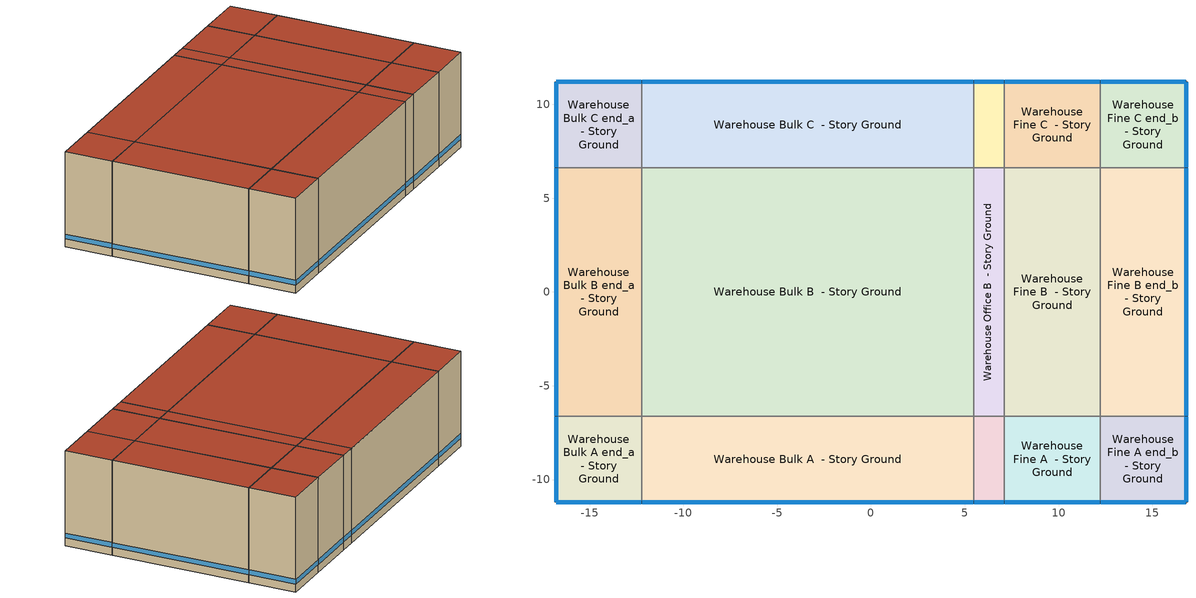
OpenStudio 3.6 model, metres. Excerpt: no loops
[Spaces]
Warehouse Bulk A end_a - Story Ground
 floor ground (Foundation F 126 Perim 914 Area 209): -16.8,-11.2 -16.8,-6.63 -12.23,-6.63 -12.23,-11.2 z0
 wall outside: -16.8,-6.63 -16.8,-11.2 -12.23,-11.2 z0:9.14
 wall to Warehouse Bulk B end_a - Story Ground: -12.23,-6.63 -16.8,-6.63 z0:9.14
 wall to Warehouse Bulk A  - Story Ground: -12.23,-11.2 -12.23,-6.63 z0:9.14
 window: -16.8,-6.65 -16.8,-11.17 / -16.77,-11.2 -12.25,-11.2 z0.76:1.22
 roof outside: -12.23,-11.2 -12.23,-6.63 -16.8,-6.63 -16.8,-11.2 z9.14
Warehouse Bulk B end_a - Story Ground
 floor ground (Foundation F 126 Perim 1325 Area 606): -16.8,-6.63 -16.8,6.63 -12.23,6.63 -12.23,-6.63 z0
 wall outside: -16.8,6.63 -16.8,-6.63 z0:9.14
 wall to Warehouse Bulk C end_a - Story Ground: -12.23,6.63 -16.8,6.63 z0:9.14
 wall to Warehouse Bulk B  - Story Ground: -12.23,-6.63 -12.23,6.63 z0:9.14
 window: -16.8,6.6 -16.8,-6.6 z0.76:1.22
 roof outside: -12.23,-6.63 -12.23,6.63 -16.8,6.63 -16.8,-6.63 z9.14
Warehouse Bulk C end_a - Story Ground
 floor ground (Foundation F 126 Perim 914 Area 209): -16.8,6.63 -16.8,11.2 -12.23,11.2 -12.23,6.63 z0
 wall outside: -12.23,11.2 -16.8,11.2 -16.8,6.63 z0:9.14
 wall to Warehouse Bulk C  - Story Ground: -12.23,6.63 -12.23,11.2 z0:9.14
 window: -16.8,11.17 -16.8,6.65 / -12.25,11.2 -16.77,11.2 z0.76:1.22
 roof outside: -12.23,6.63 -12.23,11.2 -16.8,11.2 -16.8,6.63 z9.14
Warehouse Bulk A  - Story Ground
 floor ground (Foundation F 126 Perim 177 Area 8091): -12.23,-11.2 -12.23,-6.63 5.47,-6.63 5.47,-11.2 z0
 wall outside: -12.23,-11.2 5.47,-11.2 z0:9.14
 wall to Warehouse Bulk B  - Story Ground: 5.47,-6.63 -12.23,-6.63 z0:9.14
 wall to Warehouse Office A  - Story Ground: 5.47,-11.2 5.47,-6.63 z0:9.14
 window: -12.2,-11.2 5.44,-11.2 z0.76:1.22
 roof outside: 5.47,-11.2 5.47,-6.63 -12.23,-6.63 -12.23,-11.2 z9.14
Warehouse Bulk B  - Story Ground
 floor ground (Foundation F 126 Perim 0 Area 23455): -12.23,-6.63 -12.23,6.63 5.47,6.63 5.47,-6.63 z0
 wall to Warehouse Bulk C  - Story Ground: 5.47,6.63 -12.23,6.63 z0:9.14
 wall to Warehouse Office B  - Story Ground: 5.47,-6.63 5.47,6.63 z0:9.14
 roof outside: 5.47,-6.63 5.47,6.63 -12.23,6.63 -12.23,-6.63 z9.14
Warehouse Bulk C  - Story Ground
 floor ground (Foundation F 126 Perim 177 Area 8091): -12.23,6.63 -12.23,11.2 5.47,11.2 5.47,6.63 z0
 wall outside: 5.47,11.2 -12.23,11.2 z0:9.14
 wall to Warehouse Office C  - Story Ground: 5.47,6.63 5.47,11.2 z0:9.14
 window: 5.44,11.2 -12.2,11.2 z0.76:1.22
 roof outside: 5.47,6.63 5.47,11.2 -12.23,11.2 -12.23,6.63 z9.14
Warehouse Office A  - Story Ground
 floor ground (Foundation F 126 Perim 165 Area 753): 5.47,-11.2 5.47,-6.63 7.12,-6.63 7.12,-11.2 z0
 wall outside: 5.47,-11.2 7.12,-11.2 z0:9.14
 wall to Warehouse Office B  - Story Ground: 7.12,-6.63 5.47,-6.63 z0:9.14
 wall to Warehouse Fine A  - Story Ground: 7.12,-11.2 7.12,-6.63 z0:9.14
 window: 5.5,-11.2 7.09,-11.2 z0.76:1.23
 roof outside: 7.12,-11.2 7.12,-6.63 5.47,-6.63 5.47,-11.2 z9.14
Warehouse Office B  - Story Ground
 floor ground (Foundation F 126 Perim 0 Area 2182): 5.47,-6.63 5.47,6.63 7.12,6.63 7.12,-6.63 z0
 wall to Warehouse Office C  - Story Ground: 7.12,6.63 5.47,6.63 z0:9.14
 wall to Warehouse Fine B  - Story Ground: 7.12,-6.63 7.12,6.63 z0:9.14
 roof outside: 7.12,-6.63 7.12,6.63 5.47,6.63 5.47,-6.63 z9.14
Warehouse Office C  - Story Ground
 floor ground (Foundation F 126 Perim 165 Area 753): 5.47,6.63 5.47,11.2 7.12,11.2 7.12,6.63 z0
 wall outside: 7.12,11.2 5.47,11.2 z0:9.14
 wall to Warehouse Fine C  - Story Ground: 7.12,6.63 7.12,11.2 z0:9.14
 window: 7.09,11.2 5.5,11.2 z0.76:1.23
 roof outside: 7.12,6.63 7.12,11.2 5.47,11.2 5.47,6.63 z9.14
Warehouse Fine A  - Story Ground
 floor ground (Foundation F 126 Perim 511 Area 2337): 7.12,-11.2 7.12,-6.63 12.23,-6.63 12.23,-11.2 z0
 wall outside: 7.12,-11.2 12.23,-11.2 z0:9.14
 wall to Warehouse Fine B  - Story Ground: 12.23,-6.63 7.12,-6.63 z0:9.14
 wall to Warehouse Fine A end_b - Story Ground: 12.23,-11.2 12.23,-6.63 z0:9.14
 window: 7.14,-11.2 12.2,-11.2 z0.76:1.22
 roof outside: 12.23,-11.2 12.23,-6.63 7.12,-6.63 7.12,-11.2 z9.14
Warehouse Fine B  - Story Ground
 floor ground (Foundation F 126 Perim 0 Area 6774): 7.12,-6.63 7.12,6.63 12.23,6.63 12.23,-6.63 z0
 wall to Warehouse Fine C  - Story Ground: 12.23,6.63 7.12,6.63 z0:9.14
 wall to Warehouse Fine B end_b - Story Ground: 12.23,-6.63 12.23,6.63 z0:9.14
 roof outside: 12.23,-6.63 12.23,6.63 7.12,6.63 7.12,-6.63 z9.14
Warehouse Fine C  - Story Ground
 floor ground (Foundation F 126 Perim 511 Area 2337): 7.12,6.63 7.12,11.2 12.23,11.2 12.23,6.63 z0
 wall outside: 12.23,11.2 7.12,11.2 z0:9.14
 wall to Warehouse Fine C end_b - Story Ground: 12.23,6.63 12.23,11.2 z0:9.14
 window: 12.2,11.2 7.14,11.2 z0.76:1.22
 roof outside: 12.23,6.63 12.23,11.2 7.12,11.2 7.12,6.63 z9.14
Warehouse Fine A end_b - Story Ground
 floor ground (Foundation F 126 Perim 914 Area 209): 12.23,-11.2 12.23,-6.63 16.8,-6.63 16.8,-11.2 z0
 wall outside: 12.23,-11.2 16.8,-11.2 16.8,-6.63 z0:9.14
 wall to Warehouse Fine B end_b - Story Ground: 16.8,-6.63 12.23,-6.63 z0:9.14
 window: 12.25,-11.2 16.77,-11.2 / 16.8,-11.17 16.8,-6.65 z0.76:1.22
 roof outside: 16.8,-11.2 16.8,-6.63 12.23,-6.63 12.23,-11.2 z9.14
Warehouse Fine B end_b - Story Ground
 floor ground (Foundation F 126 Perim 1325 Area 606): 12.23,-6.63 12.23,6.63 16.8,6.63 16.8,-6.63 z0
 wall outside: 16.8,-6.63 16.8,6.63 z0:9.14
 wall to Warehouse Fine C end_b - Story Ground: 16.8,6.63 12.23,6.63 z0:9.14
 window: 16.8,-6.6 16.8,6.6 z0.76:1.22
 roof outside: 16.8,-6.63 16.8,6.63 12.23,6.63 12.23,-6.63 z9.14
Warehouse Fine C end_b - Story Ground
 floor ground (Foundation F 126 Perim 914 Area 209): 12.23,6.63 12.23,11.2 16.8,11.2 16.8,6.63 z0
 wall outside: 16.8,6.63 16.8,11.2 12.23,11.2 z0:9.14
 window: 16.77,11.2 12.25,11.2 / 16.8,6.65 16.8,11.17 z0.76:1.22
 roof outside: 16.8,6.63 16.8,11.2 12.23,11.2 12.23,6.63 z9.14
[Site]
Kodiak Airport: Latitude {deg}=57.75; Longitude {deg}=-152.5; Time Zone {hr}=-9; Elevation {m}=5; Terrain=City
[ClimateZones]
Climate Zone Institution Name 1=ASHRAE; Climate Zone Document Name 1=ANSI/ASHRAE Standard 169; Climate Zone Document Year 1=2006; Climate Zone Value 1=8A; Climate Zone Institution Name 2=CEC; Climate Zone Document Name 2=California Climate Zone Descriptions; Climate Zone Document Year 2=1995
[Site:WaterMainsTemperature]
Calculation Method=Correlation; Annual Average Outdoor Air Temperature {C}=-1.525; Maximum Difference In Monthly Average Outdoor Air Temperatures {deltaC}=36.2
[Site:GroundTemperature:FCfactorMethod]
January Ground Temperature {C}=-3.1; February Ground Temperature {C}=-17.7; March Ground Temperature {C}=-19.3; April Ground Temperature {C}=-17.6; May Ground Temperature {C}=-15.4; June Ground Temperature {C}=-10.3; July Ground Temperature {C}=0.7; August Ground Temperature {C}=10.6; September Ground Temperature {C}=16; October Ground Temperature {C}=16.9; November Ground Temperature {C}=14.2; December Ground Temperature {C}=6.7
[SizingPeriod:DesignDay] Barometric Pressure {Pa}=100917; Wind Speed {m/s}=5; Wind Direction {deg}=320; Rain Indicator=No; Snow Indicator=No; Day of Month=21; Day Type=SummerDesignDay; Daylight Saving Time Indicator=No; Humidity Condition Type=Wetbulb; Dry-Bulb Temperature Range Modifier Type=DefaultMultipliers; Solar Model Indicator=ASHRAETau
Name | Maximum Dry-Bulb Temperature {C} | Daily Dry-Bulb Temperature Range {deltaC} | Month | Wetbulb or DewPoint at Maximum Dry-Bulb {C} | ASHRAE Clear Sky Optical Depth for Beam Irradiance | ASHRAE Clear Sky Optical Depth for Diffuse Irradiance
Kodiak December .4% Condns WB=>MCDB | 6.5 | 5.1 | 12 | 6.2 | 0.359 | 2.403
Kodiak November .4% Condns WB=>MCDB | 8.7 | 5.3 | 11 | 8.2 | 0.358 | 2.388
Kodiak October .4% Condns WB=>MCDB | 11.3 | 6.2 | 10 | 10.7 | 0.34 | 2.431
Kodiak September .4% Condns WB=>MCDB | 16.2 | 6.4 | 9 | 13.8 | 0.333 | 2.489
Kodiak August .4% Condns WB=>MCDB | 21.4 | 6.3 | 8 | 16.9 | 0.322 | 2.497
Kodiak July .4% Condns WB=>MCDB | 22.8 | 5.5 | 7 | 16.6 | 0.316 | 2.499
Kodiak June .4% Condns WB=>MCDB | 20.3 | 5.4 | 6 | 14.7 | 0.317 | 2.453
Kodiak May .4% Condns WB=>MCDB | 17 | 5.9 | 5 | 11.2 | 0.314 | 2.447
Kodiak April .4% Condns WB=>MCDB | 11.4 | 5.4 | 4 | 8 | 0.323 | 2.439
Kodiak March .4% Condns WB=>MCDB | 6.3 | 5.5 | 3 | 5.2 | 0.337 | 2.384
Kodiak February .4% Condns WB=>MCDB | 6.1 | 4.9 | 2 | 5.5 | 0.336 | 2.429
Kodiak January .4% Condns WB=>MCDB | 5.7 | 4.7 | 1 | 5.5 | 0.326 | 2.48
Kodiak December .4% Condns DB=>MCWB | 6.9 | 5.1 | 12 | 5.6 | 0.359 | 2.403
Kodiak November .4% Condns DB=>MCWB | 9.4 | 5.3 | 11 | 7.3 | 0.358 | 2.388
Kodiak October .4% Condns DB=>MCWB | 12.6 | 6.2 | 10 | 9.4 | 0.34 | 2.431
Kodiak September .4% Condns DB=>MCWB | 18 | 6.4 | 9 | 12.5 | 0.333 | 2.489
Kodiak August .4% Condns DB=>MCWB | 22.6 | 6.3 | 8 | 16 | 0.322 | 2.497
Kodiak July .4% Condns DB=>MCWB | 24.2 | 5.5 | 7 | 16.2 | 0.316 | 2.499
Kodiak June .4% Condns DB=>MCWB | 22.3 | 5.4 | 6 | 13.8 | 0.317 | 2.453
[Building]
DOE Ref 1980-2004|Warehouse: North Axis {deg}=0; Default Construction Set=DOE Ref 1980-2004 - Warehouse - ASHRAE 169-2013-8A; Default Schedule Set=Building Default Schedule Set; Standards Number of Stories=1; Standards Number of Above Ground Stories=1; Standards Building Type=Warehouse
[Material:NoMass] Thermal Absorptance=0.9; Solar Absorptance=0.7
Name | Roughness | Thermal Resistance {m2-K/W} | Visible Absorptance
CP02 CARPET PAD | VeryRough | 0.21648 | 0.8
Typical Carpet Pad | Smooth | 0.21648 | 0.8
Typical Insulation R-20.92 | Smooth | 3.68446 | 0.7
Typical Insulation R-31.48 | Smooth | 5.54359 | 0.7
Typical Insulation R-18.89 | Smooth | 3.32639 | 0.7
[Material]
Name | Roughness | Thickness {m} | Conductivity {W/m-K} | Density {kg/m3} | Specific Heat {J/kg-K} | Thermal Absorptance | Solar Absorptance | Visible Absorptance
100mm Normalweight concrete floor | MediumSmooth | 0.1016 | 2.31 | 2322 | 832
G01 13mm gypsum board | Smooth | 0.0127 | 0.16 | 800 | 1090 | 0.9 | 0.7 | 0.5
4 in. Normalweight Concrete Floor | MediumRough | 0.1016 | 2.31 | 2322 | 832 | 0.9 | 0.7 | 0.7
8 in. Concrete Block Basement Wall | MediumRough | 0.2032 | 1.326 | 1842 | 912 | 0.9 | 0.7 | 0.7
F08 Metal surface; Metal Roof Surface | Smooth | 0.0008 | 45.28 | 7824 | 500 | 0.9 | 0.7 | 0.7
G05 25mm wood | MediumSmooth | 0.0254 | 0.15 | 608 | 1630 | 0.9 | 0.5 | 0.5
1/2IN Gypsum | Smooth | 0.0127 | 0.16 | 784.9 | 830 | 0.9 | 0.4 | 0.4
6 in. Normalweight Concrete Floor | MediumRough | 0.1524 | 2.31 | 2322 | 832 | 0.9 | 0.7 | 0.7
1IN Stucco | Smooth | 0.0253 | 0.6918 | 1858 | 837 | 0.9 | 0.7 | 0.92
8IN CONCRETE HW RefBldg | Rough | 0.2032 | 1.311 | 2240 | 836.8 | 0.9 | 0.7 | 0.7
Std Wood 6inch 2 | MediumSmooth | 0.15 | 0.12 | 540 | 1210 | 0.9 | 0.7 | 0.7
[Construction]
Typical Interior Floor: 100mm Normalweight concrete floor, CP02 CARPET PAD
Typical Interior Wall: G01 13mm gypsum board, G01 13mm gypsum board
Typical Interior Ceiling: CP02 CARPET PAD, 100mm Normalweight concrete floor
Typical Insulated Basement Mass Wall: 8 in. Concrete Block Basement Wall
Typical Interior Window: Clear 3mm
Typical Interior Door; Typical Interior Partition: G05 25mm wood
Typical Insulated Exterior Mass Floor: Typical Insulation R-20.92, 4 in. Normalweight Concrete Floor, Typical Carpet Pad
Typical Insulated Metal Building Roof R-32.26: Metal Roof Surface, Typical Insulation R-31.48
Typical Insulated Carpeted 6in Slab Floor: 6 in. Normalweight Concrete Floor, Typical Carpet Pad
U 0.52 SHGC 0.615 Simple Glazing Window U-0.52 SHGC 0.49: U 0.52 SHGC 0.615 Simple Glazing U-0.52 SHGC 0.49
U 0.52 SHGC 0.615 Simple Glazing Window U-0.52 SHGC 0.49 1: U 0.52 SHGC 0.615 Simple Glazing U-0.52 SHGC 0.49 1
Typical Insulated Metal Door: F08 Metal surface, Typical Insulation R-18.89
Typical Overhead Door: Typical Insulation R-18.89
Typical Insulated Exterior Mass Wall R-21.28: 1IN Stucco, 8IN CONCRETE HW RefBldg, Typical Insulation R-18.89, 1/2IN Gypsum
InteriorFurnishings 2: Std Wood 6inch 2
[WindowMaterial:Glazing]
Clear 3mm: Optical Data Type=SpectralAverage; Thickness {m}=0.003; Solar Transmittance at Normal Incidence=0.837; Front Side Solar Reflectance at Normal Incidence=0.075; Back Side Solar Reflectance at Normal Incidence=0.075; Visible Transmittance at Normal Incidence=0.898; Front Side Visible Reflectance at Normal Incidence=0.081; Back Side Visible Reflectance at Normal Incidence=0.081; Infrared Transmittance at Normal Incidence=0; Front Side Infrared Hemispherical Emissivity=0.84; Back Side Infrared Hemispherical Emissivity=0.84; Conductivity {W/m-K}=0.9; Dirt Correction Factor for Solar and Visible Transmittance=1; Solar Diffusing=No
[Construction:FfactorGroundFloor] F-Factor {W/m-K}=1.26344
Name | Area {m2} | PerimeterExposed {m}
Foundation F 126 Perim 914 Area 209 | 20.9032 | 9.144
Foundation F 126 Perim 511 Area 2337 | 23.3662 | 5.11071
Foundation F 126 Perim 165 Area 753 | 7.52671 | 1.64626
Foundation F 126 Perim 0 Area 2182 | 21.8198 | 0
Foundation F 126 Perim 177 Area 8091 | 80.9071 | 17.6962
Foundation F 126 Perim 1325 Area 606 | 60.5979 | 13.2541
Foundation F 126 Perim 0 Area 23455 | 234.548 | 0
Foundation F 126 Perim 0 Area 6774 | 67.7381 | 0
[DefaultConstructionSet]
DOE Ref 1980-2004 - Warehouse - ASHRAE 169-2013-8A: Default Exterior Surface Constructions=Default Surface Constructions 7; Default Interior Surface Constructions=Default Surface Constructions 8; Default Ground Contact Surface Constructions=Default Surface Constructions 9; Default Exterior SubSurface Constructions=Default Sub Surface Constructions 5; Default Interior SubSurface Constructions=Default Sub Surface Constructions 6; Interior Partition Construction=Typical Interior Partition
[DefaultSurfaceConstructions]
Name | Floor Construction | Wall Construction | Roof Ceiling Construction
Default Surface Constructions 7 | Typical Insulated Exterior Mass Floor | Typical Insulated Exterior Mass Wall R-21.28 | Typical Insulated Metal Building Roof R-32.26
Default Surface Constructions 8 | Typical Interior Floor | Typical Interior Wall | Typical Interior Ceiling
Default Surface Constructions 9 | Typical Insulated Carpeted 6in Slab Floor | Typical Insulated Basement Mass Wall
[DefaultSubSurfaceConstructions]
Name | Fixed Window Construction | Operable Window Construction | Door Construction | Overhead Door Construction | Tubular Daylight Dome Construction | Tubular Daylight Diffuser Construction
Default Sub Surface Constructions 5 | U 0.52 SHGC 0.615 Simple Glazing Window U-0.52 SHGC 0.49 | U 0.52 SHGC 0.615 Simple Glazing Window U-0.52 SHGC 0.49 1 | Typical Insulated Metal Door | Typical Overhead Door | Typical Interior Window | Typical Interior Window
Default Sub Surface Constructions 6 | Typical Interior Window | Typical Interior Window | Typical Interior Door
[WindowMaterial:SimpleGlazingSystem] U-Factor {W/m2-K}=2.9527; Solar Heat Gain Coefficient=0.49; Visible Transmittance=0.41
U 0.52 SHGC 0.615 Simple Glazing U-0.52 SHGC 0.49; U 0.52 SHGC 0.615 Simple Glazing U-0.52 SHGC 0.49 1
[Lights:Definition] Design Level Calculation Method=Watts/Area; Fraction Radiant=0.5; Fraction Visible=0.2; Return Air Fraction=0
Name | Watts per Space Floor Area {W/m2}
Warehouse Bulk Lights Definition | 3.34
Warehouse Fine Lights Definition | 11.64
Warehouse Office Lights Definition | 21.69
[AvailabilityManager:NightCycle] Applicability Schedule=Always On Discrete; Control Type=CycleOnAny; Thermostat Tolerance {deltaC}=1; Cycling Run Time {s}=1800
Availability Manager Night Cycle 1; Availability Manager Night Cycle 2; Availability Manager Night Cycle 3; Availability Manager Night Cycle 4; Availability Manager Night Cycle 5; Availability Manager Night Cycle 6; Availability Manager Night Cycle 7; Availability Manager Night Cycle 8; Availability Manager Night Cycle 9; Availability Manager Night Cycle 10; Availability Manager Night Cycle 11; Availability Manager Night Cycle 12; Availability Manager Night Cycle 13; Availability Manager Night Cycle 14
[Exterior:Lights:Definition]
Name | Design Level {W}
Occ Sensing Exterior Lights Def | 861.3
NonDimming Exterior Lights Def | 50.7
[Exterior:Lights] Control Option=AstronomicalClock
Name | Exterior Lights Definition | Schedule
Occ Sensing Exterior Lights Def | Occ Sensing Exterior Lights Def | OfficeSmall Exterior_lighting_schedule_b
NonDimming Exterior Lights Def | NonDimming Exterior Lights Def | OfficeSmall Exterior_lighting_schedule_a
[SpaceType] Standards Building Type=Warehouse
Name | Default Schedule Set | Design Specification Outdoor Air Object | Standards Space Type
Warehouse Office - DOE Ref 1980-2004 | Warehouse Office Schedule Set | Warehouse Office Ventilation | Office
Warehouse Fine - DOE Ref 1980-2004 | Warehouse Fine Schedule Set | Warehouse Fine Ventilation | Fine
Warehouse Bulk - DOE Ref 1980-2004 | Warehouse Bulk Schedule Set | Warehouse Bulk Ventilation | Bulk
[BuildingStory]
Story Ground: Nominal Z Coordinate {m}=0; Nominal Floor to Floor Height {m}=9.144
[Space] Building Story=Story Ground
Name | Space Type | Thermal Zone
Warehouse Bulk A end_a - Story Ground | Warehouse Bulk - DOE Ref 1980-2004 | Zone Warehouse Bulk A end_a - Story Ground
Warehouse Bulk B end_a - Story Ground | Warehouse Bulk - DOE Ref 1980-2004 | Zone Warehouse Bulk B end_a - Story Ground
Warehouse Bulk C end_a - Story Ground | Warehouse Bulk - DOE Ref 1980-2004 | Zone Warehouse Bulk C end_a - Story Ground
Warehouse Bulk A  - Story Ground | Warehouse Bulk - DOE Ref 1980-2004 | Zone Warehouse Bulk A  - Story Ground
Warehouse Bulk B  - Story Ground | Warehouse Bulk - DOE Ref 1980-2004 | Zone Warehouse Bulk B  - Story Ground
Warehouse Bulk C  - Story Ground | Warehouse Bulk - DOE Ref 1980-2004 | Zone Warehouse Bulk C  - Story Ground
Warehouse Office A  - Story Ground | Warehouse Office - DOE Ref 1980-2004 | Zone Warehouse Office A  - Story Ground
Warehouse Office B  - Story Ground | Warehouse Office - DOE Ref 1980-2004 | Zone Warehouse Office B  - Story Ground
Warehouse Office C  - Story Ground | Warehouse Office - DOE Ref 1980-2004 | Zone Warehouse Office C  - Story Ground
Warehouse Fine A  - Story Ground | Warehouse Fine - DOE Ref 1980-2004 | Zone Warehouse Fine A  - Story Ground
Warehouse Fine B  - Story Ground | Warehouse Fine - DOE Ref 1980-2004 | Zone Warehouse Fine B  - Story Ground
Warehouse Fine C  - Story Ground | Warehouse Fine - DOE Ref 1980-2004 | Zone Warehouse Fine C  - Story Ground
Warehouse Fine A end_b - Story Ground | Warehouse Fine - DOE Ref 1980-2004 | Zone Warehouse Fine A end_b - Story Ground
Warehouse Fine B end_b - Story Ground | Warehouse Fine - DOE Ref 1980-2004 | Zone Warehouse Fine B end_b - Story Ground
Warehouse Fine C end_b - Story Ground | Warehouse Fine - DOE Ref 1980-2004 | Zone Warehouse Fine C end_b - Story Ground
[ThermalZone] Multiplier=1; Use Ideal Air Loads=No
Name | Thermostat
Zone Warehouse Bulk A end_a - Story Ground | Warehouse Bulk - DOE Ref 1980-2004 Thermostat 1
Zone Warehouse Bulk B end_a - Story Ground | Warehouse Bulk - DOE Ref 1980-2004 Thermostat 3
Zone Warehouse Bulk C end_a - Story Ground | Warehouse Bulk - DOE Ref 1980-2004 Thermostat 5
Zone Warehouse Bulk A  - Story Ground | Warehouse Bulk - DOE Ref 1980-2004 Thermostat
Zone Warehouse Bulk B  - Story Ground | Warehouse Bulk - DOE Ref 1980-2004 Thermostat 2
Zone Warehouse Bulk C  - Story Ground | Warehouse Bulk - DOE Ref 1980-2004 Thermostat 4
Zone Warehouse Office A  - Story Ground | Warehouse Office - DOE Ref 1980-2004 Thermostat
Zone Warehouse Office B  - Story Ground | Warehouse Office - DOE Ref 1980-2004 Thermostat 1
Zone Warehouse Office C  - Story Ground | Warehouse Office - DOE Ref 1980-2004 Thermostat 2
Zone Warehouse Fine A  - Story Ground | Warehouse Fine - DOE Ref 1980-2004 Thermostat
Zone Warehouse Fine B  - Story Ground | Warehouse Fine - DOE Ref 1980-2004 Thermostat 2
Zone Warehouse Fine C  - Story Ground | Warehouse Fine - DOE Ref 1980-2004 Thermostat 4
Zone Warehouse Fine A end_b - Story Ground | Warehouse Fine - DOE Ref 1980-2004 Thermostat 1
Zone Warehouse Fine B end_b - Story Ground | Warehouse Fine - DOE Ref 1980-2004 Thermostat 3
Zone Warehouse Fine C end_b - Story Ground | Warehouse Fine - DOE Ref 1980-2004 Thermostat 5
[People:Definition]
Warehouse Office People Definition: Number of People Calculation Method=People/Area; People per Space Floor Area {person/m2}=0.0210973; Fraction Radiant=0.3; Enable ASHRAE 55 Comfort Warnings=Yes; Thermal Comfort Model Type 1=Fanger; Thermal Comfort Model Type 2=AdaptiveASH55
[ElectricEquipment:Definition] Design Level Calculation Method=Watts/Area; Fraction Latent=0; Fraction Radiant=0.5; Fraction Lost=0
Name | Watts per Space Floor Area {W/m2}
Warehouse Bulk Elec Equip Definition | 2.56
Warehouse Office Elec Equip Definition | 8.07
[Lights] Fraction Replaceable=0
Name | Lights Definition | Space or SpaceType
Warehouse Bulk Lights | Warehouse Bulk Lights Definition | Warehouse Bulk - DOE Ref 1980-2004
Warehouse Fine Lights | Warehouse Fine Lights Definition | Warehouse Fine - DOE Ref 1980-2004
Warehouse Office Lights | Warehouse Office Lights Definition | Warehouse Office - DOE Ref 1980-2004
[ElectricEquipment]
Name | Electric Equipment Definition | Space or SpaceType
Warehouse Bulk Elec Equip | Warehouse Bulk Elec Equip Definition | Warehouse Bulk - DOE Ref 1980-2004
Warehouse Office Elec Equip | Warehouse Office Elec Equip Definition | Warehouse Office - DOE Ref 1980-2004
[DesignSpecification:OutdoorAir] Outdoor Air Method=Sum
Name | Outdoor Air Flow per Floor Area {m3/s-m2} | Outdoor Air Flow per Person {m3/s-person}
Warehouse Bulk Ventilation; Warehouse Fine Ventilation | 0.000254
Warehouse Office Ventilation |  | 0.00943895
[DefaultScheduleSet]
Name | Number of People Schedule | People Activity Level Schedule | Lighting Schedule | Electric Equipment Schedule | Infiltration Schedule | Hours of Operation Schedule
Warehouse Bulk Schedule Set; Warehouse Fine Schedule Set; Warehouse Office Schedule Set | Warehouse Bldg Occ | Warehouse Activity | Warehouse Bldg Light | Warehouse Bldg Equip | Always On
Building Default Schedule Set |  |  |  |  |  | Building Hours of Operation NonResidential
[People]
Warehouse Office People: People Definition=Warehouse Office People Definition; Space or SpaceType=Warehouse Office - DOE Ref 1980-2004; Work Efficiency Schedule=Work Efficiency Schedule; Clothing Insulation Schedule=Clothing Schedule; Air Velocity Schedule=Air Velocity Schedule; Multiplier=1
[SpaceInfiltration:DesignFlowRate] Schedule=Always On Discrete; Design Flow Rate Calculation Method=Flow/ExteriorArea; Constant Term Coefficient=1; Temperature Term Coefficient=0; Velocity Term Coefficient=0; Velocity Squared Term Coefficient=0
Name | Space or SpaceType | Flow per Exterior Surface Area {m3/s-m2}
Warehouse Bulk A  - Story Ground Infiltration | Warehouse Bulk A  - Story Ground | 0.000683488
Warehouse Bulk A end_a - Story Ground Infiltration | Warehouse Bulk A end_a - Story Ground | 0.000820186
Warehouse Bulk B end_a - Story Ground Infiltration | Warehouse Bulk B end_a - Story Ground | 0.000683488
Warehouse Bulk C  - Story Ground Infiltration | Warehouse Bulk C  - Story Ground | 0.000683488
Warehouse Bulk C end_a - Story Ground Infiltration | Warehouse Bulk C end_a - Story Ground | 0.000820186
Warehouse Fine A  - Story Ground Infiltration | Warehouse Fine A  - Story Ground | 0.000683488
Warehouse Fine A end_b - Story Ground Infiltration | Warehouse Fine A end_b - Story Ground | 0.000820186
Warehouse Fine B end_b - Story Ground Infiltration | Warehouse Fine B end_b - Story Ground | 0.000683488
Warehouse Fine C  - Story Ground Infiltration | Warehouse Fine C  - Story Ground | 0.000683488
Warehouse Fine C end_b - Story Ground Infiltration | Warehouse Fine C end_b - Story Ground | 0.000820186
Warehouse Office A  - Story Ground Infiltration | Warehouse Office A  - Story Ground | 0.000683488
Warehouse Office C  - Story Ground Infiltration | Warehouse Office C  - Story Ground | 0.000683488
[ThermostatSetpoint:DualSetpoint]
Name | Heating Setpoint Temperature Schedule | Cooling Setpoint Temperature Schedule
Warehouse Bulk - DOE Ref 1980-2004 Thermostat; Warehouse Bulk - DOE Ref 1980-2004 Thermostat 1; Warehouse Bulk - DOE Ref 1980-2004 Thermostat 2; Warehouse Bulk - DOE Ref 1980-2004 Thermostat 3; Warehouse Bulk - DOE Ref 1980-2004 Thermostat 4; Warehouse Bulk - DOE Ref 1980-2004 Thermostat 5 | Warehouse HtgSetp BulkStorage | Warehouse ClgSetp BulkStorage
Warehouse Fine - DOE Ref 1980-2004 Thermostat; Warehouse Fine - DOE Ref 1980-2004 Thermostat 1; Warehouse Fine - DOE Ref 1980-2004 Thermostat 2; Warehouse Fine - DOE Ref 1980-2004 Thermostat 3; Warehouse Fine - DOE Ref 1980-2004 Thermostat 4; Warehouse Fine - DOE Ref 1980-2004 Thermostat 5 | Warehouse HtgSetp FineStorage | Warehouse ClgSetp FineStorage
Warehouse Office - DOE Ref 1980-2004 Thermostat; Warehouse Office - DOE Ref 1980-2004 Thermostat 1; Warehouse Office - DOE Ref 1980-2004 Thermostat 2 | Warehouse HtgSetp | Warehouse Cooling Setpoint
[InternalMass:Definition]
Internal Mass Definition 3: Construction=InteriorFurnishings 2; Design Level Calculation Method=SurfaceArea/Area; Surface Area per Space Floor Area=2
[InternalMass] Internal Mass Definition=Internal Mass Definition 3; Multiplier=1
Name | Space or SpaceType
Warehouse Fine A end_b - Story Ground Mass | Warehouse Fine A end_b - Story Ground
Warehouse Fine C  - Story Ground Mass | Warehouse Fine C  - Story Ground
Warehouse Office C  - Story Ground Mass | Warehouse Office C  - Story Ground
Warehouse Office B  - Story Ground Mass | Warehouse Office B  - Story Ground
Warehouse Office A  - Story Ground Mass | Warehouse Office A  - Story Ground
Warehouse Fine A  - Story Ground Mass | Warehouse Fine A  - Story Ground
Warehouse Fine C end_b - Story Ground Mass | Warehouse Fine C end_b - Story Ground
Warehouse Fine B end_b - Story Ground Mass | Warehouse Fine B end_b - Story Ground
Warehouse Fine B  - Story Ground Mass | Warehouse Fine B  - Story Ground
[Schedule:Constant]
Always On Discrete: Value=1
[Schedule:Ruleset]
Name | Default Day Schedule | Summer Design Day Schedule | Winter Design Day Schedule
Clothing Schedule | Clothing Schedule Default Winter Clothes
Air Velocity Schedule | Air Velocity Schedule Default
Work Efficiency Schedule | Work Efficiency Schedule Default
Always On | Always On Default
OfficeSmall Exterior_lighting_schedule_b | OfficeSmall Exterior_lighting_schedule_b Default | OfficeSmall Exterior_lighting_schedule_b Summer Design Day | OfficeSmall Exterior_lighting_schedule_b Winter Design Day
OfficeSmall Exterior_lighting_schedule_a | OfficeSmall Exterior_lighting_schedule_a Default | OfficeSmall Exterior_lighting_schedule_a Summer Design Day | OfficeSmall Exterior_lighting_schedule_a Winter Design Day
Warehouse Bldg Occ | Warehouse Bldg Occ Default | Warehouse Bldg Occ Summer Design Day | Warehouse Bldg Occ Winter Design Day
Warehouse Activity | Warehouse Activity Default | Warehouse Activity Summer Design Day | Warehouse Activity Winter Design Day
Warehouse Bldg Light | Warehouse Bldg Light Default | Warehouse Bldg Light Summer Design Day | Warehouse Bldg Light Winter Design Day
Warehouse Bldg Equip | Warehouse Bldg Equip Default | Warehouse Bldg Equip Summer Design Day | Warehouse Bldg Equip Winter Design Day
Warehouse HtgSetp BulkStorage | Warehouse HtgSetp BulkStorage Default | Warehouse HtgSetp BulkStorage Summer Design Day | Warehouse HtgSetp BulkStorage Winter Design Day
Warehouse ClgSetp BulkStorage | Warehouse ClgSetp BulkStorage Default | Warehouse ClgSetp BulkStorage Summer Design Day | Warehouse ClgSetp BulkStorage Winter Design Day
Warehouse HtgSetp FineStorage | Warehouse HtgSetp FineStorage Default | Warehouse HtgSetp FineStorage Summer Design Day | Warehouse HtgSetp FineStorage Winter Design Day
Warehouse ClgSetp FineStorage | Warehouse ClgSetp FineStorage Default | Warehouse ClgSetp FineStorage Summer Design Day | Warehouse ClgSetp FineStorage Winter Design Day
Warehouse HtgSetp | Warehouse HtgSetp Default | Warehouse HtgSetp Summer Design Day | Warehouse HtgSetp Winter Design Day
Warehouse Cooling Setpoint | Warehouse Cooling Setpoint Default | Warehouse Cooling Setpoint Summer Design Day
Building Hours of Operation NonResidential | Building Hours of Operation NonResidential Default | Building Hours of Operation NonResidential Summer Design Day | Building Hours of Operation NonResidential Winter Design Day
[Schedule:Day]
Clothing Schedule Default Winter Clothes; Always On Default; Warehouse Bldg Occ Summer Design Day; Warehouse Bldg Light Summer Design Day; Building Hours of Operation NonResidential Default; Building Hours of Operation NonResidential Winter Design Day; Building Hours of Operation NonResidential Summer Design Day; Building Hours of Operation NonResidential Saturday: 24, 0, 1
Clothing Schedule Summer Clothes: 24, 0, 0.5
Air Velocity Schedule Default: 24, 0, 0.2
Work Efficiency Schedule Default; Warehouse Bldg Occ Winter Design Day; Warehouse Bldg Light Winter Design Day; Building Hours of Operation NonResidential Sunday: 24, 0, 0
OfficeSmall Exterior_lighting_schedule_b Default; OfficeSmall Exterior_lighting_schedule_b Winter Design Day; OfficeSmall Exterior_lighting_schedule_b Summer Design Day: 6, 0, 0.7, 24, 0, 1
OfficeSmall Exterior_lighting_schedule_a Default; OfficeSmall Exterior_lighting_schedule_a Winter Design Day; OfficeSmall Exterior_lighting_schedule_a Summer Design Day: 6, 0, 0, 24, 0, 1
Warehouse Bldg Occ Default; autogen Warehouse Bldg Occ 2_day_sch: Yes, 6, 30, 0, 6, 40, 0.025, 6, 50, 0.05, 7, 0, 0.075, 7, 10, 0.1, 7, 20, 0.125, 7, 30, 0.15, 7, 40, 0.241667, 7, 50, 0.333333, 8, 0, 0.425, 8, 9, 0.516667, 8, 19, 0.608333, 8, 29, 0.7, 8, 30, 0.7, 8, 39, 0.733333, 8, 49, 0.766667, 8, 59, 0.8, 9, 9, 0.833333, 9, 19, 0.866667, 9, 29, 0.9, 9, 30, 0.9, 11, 30, 0.9, 11, 39, 0.833333, 11, 49, 0.766667, 11, 59, 0.7, 12, 9, 0.633333, 12, 19, 0.566667, 12, 29, 0.5, 12, 30, 0.5, 12, 39, 0.558333, 12, 49, 0.616667, 12, 59, 0.675, 13, 9, 0.733333, 13, 19, 0.791667, 13, 29, 0.85, 13, 30, 0.85, 15, 30, 0.85, 15, 39, 0.741667, 15, 49, 0.633333, 15, 59, 0.525, 16, 9, 0.416667, 16, 19, 0.308333, 16, 30, 0.2, 16, 40, 0.166667, 16, 50, 0.133333, 17, 0, 0.1, 17, 10, 0.0666667, 17, 20, 0.0333333, 17, 30, 0, 24, 0, 0
Warehouse Bldg Occ Sat Day: Yes, 2, 0, 0, 22, 0, 0, 24, 0, 0
Warehouse Bldg Occ WntrDsn|Sun Day; Warehouse Bldg Equip Sun|Hol Day: Yes, 24, 0, 0
Warehouse Activity Default; autogen Warehouse Activity 0_day_sch; autogen Warehouse Activity 1_day_sch: Yes, 24, 0, 120
Warehouse Activity Winter Design Day; Warehouse Activity Summer Design Day: 24, 0, 120
Warehouse Bldg Light Default; autogen Warehouse Bldg Light 2_day_sch: Yes, 6, 30, 0.1, 6, 40, 0.15, 6, 50, 0.2, 7, 0, 0.25, 7, 10, 0.3, 7, 20, 0.35, 7, 30, 0.4, 7, 40, 0.45, 7, 50, 0.5, 8, 0, 0.55, 8, 9, 0.6, 8, 19, 0.65, 8, 29, 0.7, 8, 30, 0.7, 8, 39, 0.733333, 8, 49, 0.766667, 8, 59, 0.8, 9, 9, 0.833333, 9, 19, 0.866667, 9, 29, 0.9, 9, 30, 0.9, 11, 30, 0.9, 11, 39, 0.883333, 11, 49, 0.866667, 11, 59, 0.85, 12, 9, 0.833333, 12, 19, 0.816667, 12, 29, 0.8, 12, 30, 0.8, 12, 39, 0.816667, 12, 49, 0.833333, 12, 59, 0.85, 13, 9, 0.866667, 13, 19, 0.883333, 13, 29, 0.9, 13, 30, 0.9, 16, 30, 0.9, 16, 40, 0.8, 16, 50, 0.7, 17, 0, 0.6, 17, 10, 0.5, 17, 20, 0.4, 17, 30, 0.3, 17, 40, 0.266667, 17, 50, 0.233333, 18, 0, 0.2, 18, 10, 0.166667, 18, 20, 0.133333, 18, 30, 0.1, 24, 0, 0.1
Warehouse Bldg Light Sat Day: Yes, 1, 0, 0.1, 24, 0, 0.24
Warehouse Bldg Light Sun Day: Yes, 24, 0, 0.1
Warehouse Bldg Equip Default; autogen Warehouse Bldg Equip 1_day_sch: Yes, 8, 0, 0.25, 12, 0, 1, 13, 0, 0.25, 17, 0, 1, 24, 0, 0.25
Warehouse Bldg Equip Summer Design Day; Warehouse Bldg Equip Winter Design Day: 8, 0, 0.25, 12, 0, 1, 13, 0, 0.25, 17, 0, 1, 24, 0, 0.25
Warehouse HtgSetp BulkStorage Default; autogen Warehouse HtgSetp BulkStorage 0_day_sch; autogen Warehouse HtgSetp BulkStorage 1_day_sch: Yes, 24, 0, 7.2
Warehouse HtgSetp BulkStorage Winter Design Day; Warehouse HtgSetp BulkStorage Summer Design Day: 24, 0, 7.2
Warehouse ClgSetp BulkStorage Default; autogen Warehouse ClgSetp BulkStorage 0_day_sch; autogen Warehouse ClgSetp BulkStorage 1_day_sch: Yes, 24, 0, 50
Warehouse ClgSetp BulkStorage Winter Design Day; Warehouse ClgSetp BulkStorage Summer Design Day: 24, 0, 50
Warehouse HtgSetp FineStorage Default; autogen Warehouse HtgSetp FineStorage 0_day_sch; autogen Warehouse HtgSetp FineStorage 1_day_sch: Yes, 24, 0, 15.56
Warehouse HtgSetp FineStorage Winter Design Day; Warehouse HtgSetp FineStorage Summer Design Day: 24, 0, 15.56
Warehouse ClgSetp FineStorage Default; autogen Warehouse ClgSetp FineStorage 0_day_sch; autogen Warehouse ClgSetp FineStorage 1_day_sch: Yes, 24, 0, 26.7
Warehouse ClgSetp FineStorage Winter Design Day; Warehouse ClgSetp FineStorage Summer Design Day: 24, 0, 26.7
Warehouse HtgSetp Default; autogen Warehouse HtgSetp 2_day_sch: Yes, 6, 0, 15.6, 18, 0, 21.1, 24, 0, 15.6
Warehouse HtgSetp Sat Day: Yes, 2, 0, 21.1, 22, 0, 15.6, 24, 0, 21.1
Warehouse HtgSetp Sun Day: Yes, 24, 0, 15.6
Warehouse HtgSetp Winter Design Day; Warehouse HtgSetp Summer Design Day: 6, 0, 15.6, 7, 0, 17.8, 8, 0, 20, 18, 0, 21, 24, 0, 15.6
Warehouse Cooling Setpoint Default: Yes, 24, 0, 30
Warehouse Cooling Setpoint Sat Day: Yes, 0, 10, 29.9583, 0, 20, 29.9167, 0, 30, 29.875, 0, 40, 29.8333, 0, 50, 29.7917, 1, 0, 29.75, 1, 10, 29.7083, 1, 20, 29.6667, 1, 30, 29.625, 1, 40, 29.5833, 1, 50, 29.5417, 2, 0, 29.5, 2, 10, 29.4583, 2, 20, 29.4167, 2, 30, 29.375, 2, 40, 29.3333, 2, 50, 29.2917, 3, 0, 29.25, 3, 10, 29.2083, 3, 20, 29.1667, 3, 30, 29.125, 3, 40, 29.0833, 3, 50, 29.0417, 4, 0, 29, 4, 10, 28.9583, 4, 20, 28.9167, 4, 30, 28.875, 4, 40, 28.8333, 4, 50, 28.7917, 5, 0, 28.75, 5, 10, 28.7083, 5, 20, 28.6667, 5, 30, 28.625, 5, 40, 28.5833, 5, 50, 28.5417, 6, 0, 28.5, 6, 10, 28.4583, 6, 20, 28.4167, 6, 30, 28.375, 6, 40, 28.3333, 6, 50, 28.2917, 7, 0, 28.25, 7, 10, 28.2083, 7, 20, 28.1667, 7, 30, 28.125, 7, 40, 28.0833, 7, 50, 28.0417, 8, 0, 28, 8, 10, 27.9583, 8, 20, 27.9167, 8, 30, 27.875, 8, 40, 27.8333, 8, 50, 27.7917, 9, 0, 27.75, 9, 10, 27.7083, 9, 20, 27.6667, 9, 30, 27.625, 9, 40, 27.5833, 9, 50, 27.5417, 10, 0, 27.5, 10, 10, 27.4583, 10, 20, 27.4167, 10, 30, 27.375, 10, 40, 27.3333, 10, 50, 27.2917, 11, 0, 27.25, 11, 10, 27.2083, 11, 20, 27.1667, 11, 30, 27.125, 11, 40, 27.0833, 11, 50, 27.0417, 12, 0, 27, 12, 9, 26.9583, 12, 19, 26.9167, 12, 29, 26.875, 12, 39, 26.8333, 12, 49, 26.7917, 12, 59, 26.75, 13, 9, 26.7083, 13, 19, 26.6667, 13, 29, 26.625, 13, 39, 26.5833, 13, 49, 26.5417, 13, 59, 26.5, 14, 9, 26.4583, 14, 19, 26.4167, 14, 29, 26.375, 14, 39, 26.3333, 14, 49, 26.2917, 14, 59, 26.25, 15, 9, 26.2083, 15, 19, 26.1667, 15, 29, 26.125, 15, 39, 26.0833, 15, 49, 26.0417, 15, 59, 26, 16, 9, 25.9583, 16, 19, 25.9167, 16, 29, 25.875, 16, 39, 25.8333, 16, 49, 25.7917, 16, 59, 25.75, 17, 9, 25.7083, 17, 19, 25.6667, 17, 29, 25.625, 17, 39, 25.5833, 17, 49, 25.5417, 17, 59, 25.5, 18, 9, 25.4583, 18, 19, 25.4167, 18, 29, 25.375, 18, 39, 25.3333, 18, 49, 25.2917, 18, 59, 25.25, 19, 9, 25.2083, 19, 19, 25.1667, 19, 29, 25.125, 19, 39, 25.0833, 19, 49, 25.0417, 19, 59, 25, 20, 9, 24.9583, 20, 19, 24.9167, 20, 29, 24.875, 20, 39, 24.8333, 20, 49, 24.7917, 20, 59, 24.75, 21, 9, 24.7083, 21, 19, 24.6667, 21, 29, 24.625, 21, 39, 24.5833, 21, 49, 24.5417, 21, 59, 24.5, 22, 9, 24.4583, 22, 19, 24.4167, 22, 29, 24.375, 22, 39, 24.3333, 22, 49, 24.2917, 22, 59, 24.25, 23, 9, 24.2083, 23, 19, 24.1667, 23, 29, 24.125, 23, 39, 24.0833, 23, 49, 24.0417, 23, 59, 24, 24, 0, 24
Warehouse Cooling Setpoint Summer Design Day: 6, 0, 30, 17, 0, 24, 24, 0, 30
Warehouse Cooling Setpoint Wkdy|SmrDsn Day; autogen Schedule Rule 38 2_day_sch: Yes, 6, 0, 30, 17, 0, 24, 24, 0, 30
[Schedule:Rule]
Name | Schedule Ruleset | Rule Order | Day Schedule | Date Specification Type | Start Month | Start Day | End Month | End Day | Apply Saturday | Apply Sunday | Apply Monday | Apply Tuesday | Apply Wednesday | Apply Thursday | Apply Friday | Specific Month 1 | Specific Day 1 | Specific Month 2 | Specific Day 2 | Specific Month 3 | Specific Day 3 | Specific Month 4 | Specific Day 4 | Specific Month 5 | Specific Day 5 | Specific Month 6 | Specific Day 6 | Specific Month 7 | Specific Day 7 | Specific Month 8 | Specific Day 8 | Specific Month 9 | Specific Day 9 | Specific Month 10 | Specific Day 10 | Specific Month 11 | Specific Day 11 | Specific Month 12 | Specific Day 12 | Specific Month 13 | Specific Day 13 | Specific Month 14 | Specific Day 14 | Specific Month 15 | Specific Day 15 | Specific Month 16 | Specific Day 16 | Specific Month 17 | Specific Day 17 | Specific Month 18 | Specific Day 18 | Specific Month 19 | Specific Day 19 | Specific Month 20 | Specific Day 20 | Specific Month 21 | Specific Day 21 | Specific Month 22 | Specific Day 22 | Specific Month 23 | Specific Day 23 | Specific Month 24 | Specific Day 24 | Specific Month 25 | Specific Day 25 | Specific Month 26 | Specific Day 26 | Specific Month 27 | Specific Day 27 | Specific Month 28 | Specific Day 28 | Specific Month 29 | Specific Day 29 | Specific Month 30 | Specific Day 30 | Specific Month 31 | Specific Day 31 | Specific Month 32 | Specific Day 32 | Specific Month 33 | Specific Day 33 | Specific Month 34 | Specific Day 34 | Specific Month 35 | Specific Day 35 | Specific Month 36 | Specific Day 36 | Specific Month 37 | Specific Day 37 | Specific Month 38 | Specific Day 38 | Specific Month 39 | Specific Day 39 | Specific Month 40 | Specific Day 40 | Specific Month 41 | Specific Day 41 | Specific Month 42 | Specific Day 42 | Specific Month 43 | Specific Day 43 | Specific Month 44 | Specific Day 44 | Specific Month 45 | Specific Day 45 | Specific Month 46 | Specific Day 46 | Specific Month 47 | Specific Day 47 | Specific Month 48 | Specific Day 48 | Specific Month 49 | Specific Day 49 | Specific Month 50 | Specific Day 50 | Specific Month 51 | Specific Day 51 | Specific Month 52 | Specific Day 52 | Specific Month 53 | Specific Day 53
Schedule Rule 3 | Clothing Schedule | 0 | Clothing Schedule Summer Clothes | DateRange | 5 | 1 | 9 | 30
Schedule Rule 25 | Warehouse Bldg Occ | 1 | Warehouse Bldg Occ Sat Day | DateRange | 1 | 1 | 12 | 31 | Yes
Schedule Rule 26 | Warehouse Bldg Occ | 0 | Warehouse Bldg Occ WntrDsn|Sun Day | DateRange | 1 | 1 | 12 | 31 |  | Yes
Schedule Rule 27 | Warehouse Bldg Light | 1 | Warehouse Bldg Light Sat Day | DateRange | 1 | 1 | 12 | 31 | Yes
Schedule Rule 28 | Warehouse Bldg Light | 0 | Warehouse Bldg Light Sun Day | DateRange | 1 | 1 | 12 | 31 |  | Yes
Schedule Rule 30 | Warehouse Bldg Equip | 0 | Warehouse Bldg Equip Sun|Hol Day | DateRange | 1 | 1 | 12 | 31 |  | Yes
Schedule Rule 35 | Warehouse HtgSetp | 1 | Warehouse HtgSetp Sat Day | DateRange | 1 | 1 | 12 | 31 | Yes
Schedule Rule 36 | Warehouse HtgSetp | 0 | Warehouse HtgSetp Sun Day | DateRange | 1 | 1 | 12 | 31 |  | Yes
Schedule Rule 37 | Warehouse Cooling Setpoint | 1 | Warehouse Cooling Setpoint Sat Day | DateRange | 1 | 1 | 12 | 31 | Yes
Schedule Rule 38 | Warehouse Cooling Setpoint | 0 | Warehouse Cooling Setpoint Wkdy|SmrDsn Day | DateRange | 1 | 1 | 12 | 31 |  |  | Yes | Yes | Yes | Yes | Yes
Building Hours of Operation NonResidential Saturday Rule | Building Hours of Operation NonResidential | 1 | Building Hours of Operation NonResidential Saturday | DateRange | 1 | 1 | 12 | 31 | Yes |  | Yes | Yes | Yes |  | Yes
Building Hours of Operation NonResidential Sunday Rule | Building Hours of Operation NonResidential | 0 | Building Hours of Operation NonResidential Sunday | DateRange | 1 | 1 | 12 | 31 |  | Yes
autogen Warehouse Activity 0 | Warehouse Activity | 0 | autogen Warehouse Activity 0_day_sch | SpecificDates |  |  |  |  | Yes | Yes | Yes | Yes | Yes | Yes | Yes | 1 | 2 | 1 | 9 | 1 | 16 | 1 | 23 | 1 | 30 | 2 | 6 | 2 | 13 | 2 | 20 | 2 | 27 | 3 | 5 | 3 | 12 | 3 | 19 | 3 | 26 | 4 | 2 | 4 | 9 | 4 | 16 | 4 | 23 | 4 | 30 | 5 | 7 | 5 | 14 | 5 | 21 | 5 | 28 | 6 | 4 | 6 | 11 | 6 | 18 | 6 | 25 | 7 | 2 | 7 | 9 | 7 | 16 | 7 | 23 | 7 | 30 | 8 | 6 | 8 | 13 | 8 | 20 | 8 | 27 | 9 | 3 | 9 | 10 | 9 | 17 | 9 | 24 | 10 | 1 | 10 | 8 | 10 | 15 | 10 | 22 | 10 | 29 | 11 | 5 | 11 | 12 | 11 | 19 | 11 | 26 | 12 | 3 | 12 | 10 | 12 | 17 | 12 | 24 | 12 | 31
autogen Warehouse Activity 1 | Warehouse Activity | 1 | autogen Warehouse Activity 1_day_sch | SpecificDates |  |  |  |  | Yes | Yes | Yes | Yes | Yes | Yes | Yes | 1 | 5 | 1 | 12 | 1 | 19 | 1 | 26 | 2 | 2 | 2 | 9 | 2 | 16 | 2 | 23 | 3 | 1 | 3 | 8 | 3 | 15 | 3 | 22 | 3 | 29 | 4 | 5 | 4 | 12 | 4 | 19 | 4 | 26 | 5 | 3 | 5 | 10 | 5 | 17 | 5 | 24 | 5 | 31 | 6 | 7 | 6 | 14 | 6 | 21 | 6 | 28 | 7 | 5 | 7 | 12 | 7 | 19 | 7 | 26 | 8 | 2 | 8 | 9 | 8 | 16 | 8 | 23 | 8 | 30 | 9 | 6 | 9 | 13 | 9 | 20 | 9 | 27 | 10 | 4 | 10 | 11 | 10 | 18 | 10 | 25 | 11 | 1 | 11 | 8 | 11 | 15 | 11 | 22 | 11 | 29 | 12 | 6 | 12 | 13 | 12 | 20 | 12 | 27
autogen Warehouse Bldg Equip 1 | Warehouse Bldg Equip | 1 | autogen Warehouse Bldg Equip 1_day_sch | SpecificDates |  |  |  |  | Yes | Yes | Yes | Yes | Yes | Yes | Yes | 1 | 2 | 1 | 9 | 1 | 16 | 1 | 23 | 1 | 30 | 2 | 6 | 2 | 13 | 2 | 20 | 2 | 27 | 3 | 5 | 3 | 12 | 3 | 19 | 3 | 26 | 4 | 2 | 4 | 9 | 4 | 16 | 4 | 23 | 4 | 30 | 5 | 7 | 5 | 14 | 5 | 21 | 5 | 28 | 6 | 4 | 6 | 11 | 6 | 18 | 6 | 25 | 7 | 2 | 7 | 9 | 7 | 16 | 7 | 23 | 7 | 30 | 8 | 6 | 8 | 13 | 8 | 20 | 8 | 27 | 9 | 3 | 9 | 10 | 9 | 17 | 9 | 24 | 10 | 1 | 10 | 8 | 10 | 15 | 10 | 22 | 10 | 29 | 11 | 5 | 11 | 12 | 11 | 19 | 11 | 26 | 12 | 3 | 12 | 10 | 12 | 17 | 12 | 24 | 12 | 31
autogen Warehouse Bldg Light 2 | Warehouse Bldg Light | 2 | autogen Warehouse Bldg Light 2_day_sch | SpecificDates |  |  |  |  | Yes | Yes | Yes | Yes | Yes | Yes | Yes | 1 | 2 | 1 | 9 | 1 | 16 | 1 | 23 | 1 | 30 | 2 | 6 | 2 | 13 | 2 | 20 | 2 | 27 | 3 | 5 | 3 | 12 | 3 | 19 | 3 | 26 | 4 | 2 | 4 | 9 | 4 | 16 | 4 | 23 | 4 | 30 | 5 | 7 | 5 | 14 | 5 | 21 | 5 | 28 | 6 | 4 | 6 | 11 | 6 | 18 | 6 | 25 | 7 | 2 | 7 | 9 | 7 | 16 | 7 | 23 | 7 | 30 | 8 | 6 | 8 | 13 | 8 | 20 | 8 | 27 | 9 | 3 | 9 | 10 | 9 | 17 | 9 | 24 | 10 | 1 | 10 | 8 | 10 | 15 | 10 | 22 | 10 | 29 | 11 | 5 | 11 | 12 | 11 | 19 | 11 | 26 | 12 | 3 | 12 | 10 | 12 | 17 | 12 | 24 | 12 | 31
autogen Warehouse Bldg Occ 2 | Warehouse Bldg Occ | 2 | autogen Warehouse Bldg Occ 2_day_sch | SpecificDates |  |  |  |  | Yes | Yes | Yes | Yes | Yes | Yes | Yes | 1 | 2 | 1 | 9 | 1 | 16 | 1 | 23 | 1 | 30 | 2 | 6 | 2 | 13 | 2 | 20 | 2 | 27 | 3 | 5 | 3 | 12 | 3 | 19 | 3 | 26 | 4 | 2 | 4 | 9 | 4 | 16 | 4 | 23 | 4 | 30 | 5 | 7 | 5 | 14 | 5 | 21 | 5 | 28 | 6 | 4 | 6 | 11 | 6 | 18 | 6 | 25 | 7 | 2 | 7 | 9 | 7 | 16 | 7 | 23 | 7 | 30 | 8 | 6 | 8 | 13 | 8 | 20 | 8 | 27 | 9 | 3 | 9 | 10 | 9 | 17 | 9 | 24 | 10 | 1 | 10 | 8 | 10 | 15 | 10 | 22 | 10 | 29 | 11 | 5 | 11 | 12 | 11 | 19 | 11 | 26 | 12 | 3 | 12 | 10 | 12 | 17 | 12 | 24 | 12 | 31
autogen Warehouse ClgSetp BulkStorage 0 | Warehouse ClgSetp BulkStorage | 0 | autogen Warehouse ClgSetp BulkStorage 0_day_sch | SpecificDates |  |  |  |  | Yes | Yes | Yes | Yes | Yes | Yes | Yes | 1 | 2 | 1 | 9 | 1 | 16 | 1 | 23 | 1 | 30 | 2 | 6 | 2 | 13 | 2 | 20 | 2 | 27 | 3 | 5 | 3 | 12 | 3 | 19 | 3 | 26 | 4 | 2 | 4 | 9 | 4 | 16 | 4 | 23 | 4 | 30 | 5 | 7 | 5 | 14 | 5 | 21 | 5 | 28 | 6 | 4 | 6 | 11 | 6 | 18 | 6 | 25 | 7 | 2 | 7 | 9 | 7 | 16 | 7 | 23 | 7 | 30 | 8 | 6 | 8 | 13 | 8 | 20 | 8 | 27 | 9 | 3 | 9 | 10 | 9 | 17 | 9 | 24 | 10 | 1 | 10 | 8 | 10 | 15 | 10 | 22 | 10 | 29 | 11 | 5 | 11 | 12 | 11 | 19 | 11 | 26 | 12 | 3 | 12 | 10 | 12 | 17 | 12 | 24 | 12 | 31
autogen Warehouse ClgSetp BulkStorage 1 | Warehouse ClgSetp BulkStorage | 1 | autogen Warehouse ClgSetp BulkStorage 1_day_sch | SpecificDates |  |  |  |  | Yes | Yes | Yes | Yes | Yes | Yes | Yes | 1 | 5 | 1 | 12 | 1 | 19 | 1 | 26 | 2 | 2 | 2 | 9 | 2 | 16 | 2 | 23 | 3 | 1 | 3 | 8 | 3 | 15 | 3 | 22 | 3 | 29 | 4 | 5 | 4 | 12 | 4 | 19 | 4 | 26 | 5 | 3 | 5 | 10 | 5 | 17 | 5 | 24 | 5 | 31 | 6 | 7 | 6 | 14 | 6 | 21 | 6 | 28 | 7 | 5 | 7 | 12 | 7 | 19 | 7 | 26 | 8 | 2 | 8 | 9 | 8 | 16 | 8 | 23 | 8 | 30 | 9 | 6 | 9 | 13 | 9 | 20 | 9 | 27 | 10 | 4 | 10 | 11 | 10 | 18 | 10 | 25 | 11 | 1 | 11 | 8 | 11 | 15 | 11 | 22 | 11 | 29 | 12 | 6 | 12 | 13 | 12 | 20 | 12 | 27
autogen Warehouse ClgSetp FineStorage 0 | Warehouse ClgSetp FineStorage | 0 | autogen Warehouse ClgSetp FineStorage 0_day_sch | SpecificDates |  |  |  |  | Yes | Yes | Yes | Yes | Yes | Yes | Yes | 1 | 2 | 1 | 9 | 1 | 16 | 1 | 23 | 1 | 30 | 2 | 6 | 2 | 13 | 2 | 20 | 2 | 27 | 3 | 5 | 3 | 12 | 3 | 19 | 3 | 26 | 4 | 2 | 4 | 9 | 4 | 16 | 4 | 23 | 4 | 30 | 5 | 7 | 5 | 14 | 5 | 21 | 5 | 28 | 6 | 4 | 6 | 11 | 6 | 18 | 6 | 25 | 7 | 2 | 7 | 9 | 7 | 16 | 7 | 23 | 7 | 30 | 8 | 6 | 8 | 13 | 8 | 20 | 8 | 27 | 9 | 3 | 9 | 10 | 9 | 17 | 9 | 24 | 10 | 1 | 10 | 8 | 10 | 15 | 10 | 22 | 10 | 29 | 11 | 5 | 11 | 12 | 11 | 19 | 11 | 26 | 12 | 3 | 12 | 10 | 12 | 17 | 12 | 24 | 12 | 31
autogen Warehouse ClgSetp FineStorage 1 | Warehouse ClgSetp FineStorage | 1 | autogen Warehouse ClgSetp FineStorage 1_day_sch | SpecificDates |  |  |  |  | Yes | Yes | Yes | Yes | Yes | Yes | Yes | 1 | 5 | 1 | 12 | 1 | 19 | 1 | 26 | 2 | 2 | 2 | 9 | 2 | 16 | 2 | 23 | 3 | 1 | 3 | 8 | 3 | 15 | 3 | 22 | 3 | 29 | 4 | 5 | 4 | 12 | 4 | 19 | 4 | 26 | 5 | 3 | 5 | 10 | 5 | 17 | 5 | 24 | 5 | 31 | 6 | 7 | 6 | 14 | 6 | 21 | 6 | 28 | 7 | 5 | 7 | 12 | 7 | 19 | 7 | 26 | 8 | 2 | 8 | 9 | 8 | 16 | 8 | 23 | 8 | 30 | 9 | 6 | 9 | 13 | 9 | 20 | 9 | 27 | 10 | 4 | 10 | 11 | 10 | 18 | 10 | 25 | 11 | 1 | 11 | 8 | 11 | 15 | 11 | 22 | 11 | 29 | 12 | 6 | 12 | 13 | 12 | 20 | 12 | 27
autogen Schedule Rule 38 2 | Warehouse Cooling Setpoint | 2 | autogen Schedule Rule 38 2_day_sch | SpecificDates |  |  |  |  | Yes | Yes | Yes | Yes | Yes | Yes | Yes | 1 | 2 | 1 | 9 | 1 | 16 | 1 | 23 | 1 | 30 | 2 | 6 | 2 | 13 | 2 | 20 | 2 | 27 | 3 | 5 | 3 | 12 | 3 | 19 | 3 | 26 | 4 | 2 | 4 | 9 | 4 | 16 | 4 | 23 | 4 | 30 | 5 | 7 | 5 | 14 | 5 | 21 | 5 | 28 | 6 | 4 | 6 | 11 | 6 | 18 | 6 | 25 | 7 | 2 | 7 | 9 | 7 | 16 | 7 | 23 | 7 | 30 | 8 | 6 | 8 | 13 | 8 | 20 | 8 | 27 | 9 | 3 | 9 | 10 | 9 | 17 | 9 | 24 | 10 | 1 | 10 | 8 | 10 | 15 | 10 | 22 | 10 | 29 | 11 | 5 | 11 | 12 | 11 | 19 | 11 | 26 | 12 | 3 | 12 | 10 | 12 | 17 | 12 | 24 | 12 | 31
autogen Warehouse HtgSetp 2 | Warehouse HtgSetp | 2 | autogen Warehouse HtgSetp 2_day_sch | SpecificDates |  |  |  |  | Yes | Yes | Yes | Yes | Yes | Yes | Yes | 1 | 2 | 1 | 9 | 1 | 16 | 1 | 23 | 1 | 30 | 2 | 6 | 2 | 13 | 2 | 20 | 2 | 27 | 3 | 5 | 3 | 12 | 3 | 19 | 3 | 26 | 4 | 2 | 4 | 9 | 4 | 16 | 4 | 23 | 4 | 30 | 5 | 7 | 5 | 14 | 5 | 21 | 5 | 28 | 6 | 4 | 6 | 11 | 6 | 18 | 6 | 25 | 7 | 2 | 7 | 9 | 7 | 16 | 7 | 23 | 7 | 30 | 8 | 6 | 8 | 13 | 8 | 20 | 8 | 27 | 9 | 3 | 9 | 10 | 9 | 17 | 9 | 24 | 10 | 1 | 10 | 8 | 10 | 15 | 10 | 22 | 10 | 29 | 11 | 5 | 11 | 12 | 11 | 19 | 11 | 26 | 12 | 3 | 12 | 10 | 12 | 17 | 12 | 24 | 12 | 31
autogen Warehouse HtgSetp BulkStorage 0 | Warehouse HtgSetp BulkStorage | 0 | autogen Warehouse HtgSetp BulkStorage 0_day_sch | SpecificDates |  |  |  |  | Yes | Yes | Yes | Yes | Yes | Yes | Yes | 1 | 2 | 1 | 9 | 1 | 16 | 1 | 23 | 1 | 30 | 2 | 6 | 2 | 13 | 2 | 20 | 2 | 27 | 3 | 5 | 3 | 12 | 3 | 19 | 3 | 26 | 4 | 2 | 4 | 9 | 4 | 16 | 4 | 23 | 4 | 30 | 5 | 7 | 5 | 14 | 5 | 21 | 5 | 28 | 6 | 4 | 6 | 11 | 6 | 18 | 6 | 25 | 7 | 2 | 7 | 9 | 7 | 16 | 7 | 23 | 7 | 30 | 8 | 6 | 8 | 13 | 8 | 20 | 8 | 27 | 9 | 3 | 9 | 10 | 9 | 17 | 9 | 24 | 10 | 1 | 10 | 8 | 10 | 15 | 10 | 22 | 10 | 29 | 11 | 5 | 11 | 12 | 11 | 19 | 11 | 26 | 12 | 3 | 12 | 10 | 12 | 17 | 12 | 24 | 12 | 31
autogen Warehouse HtgSetp BulkStorage 1 | Warehouse HtgSetp BulkStorage | 1 | autogen Warehouse HtgSetp BulkStorage 1_day_sch | SpecificDates |  |  |  |  | Yes | Yes | Yes | Yes | Yes | Yes | Yes | 1 | 5 | 1 | 12 | 1 | 19 | 1 | 26 | 2 | 2 | 2 | 9 | 2 | 16 | 2 | 23 | 3 | 1 | 3 | 8 | 3 | 15 | 3 | 22 | 3 | 29 | 4 | 5 | 4 | 12 | 4 | 19 | 4 | 26 | 5 | 3 | 5 | 10 | 5 | 17 | 5 | 24 | 5 | 31 | 6 | 7 | 6 | 14 | 6 | 21 | 6 | 28 | 7 | 5 | 7 | 12 | 7 | 19 | 7 | 26 | 8 | 2 | 8 | 9 | 8 | 16 | 8 | 23 | 8 | 30 | 9 | 6 | 9 | 13 | 9 | 20 | 9 | 27 | 10 | 4 | 10 | 11 | 10 | 18 | 10 | 25 | 11 | 1 | 11 | 8 | 11 | 15 | 11 | 22 | 11 | 29 | 12 | 6 | 12 | 13 | 12 | 20 | 12 | 27
autogen Warehouse HtgSetp FineStorage 0 | Warehouse HtgSetp FineStorage | 0 | autogen Warehouse HtgSetp FineStorage 0_day_sch | SpecificDates |  |  |  |  | Yes | Yes | Yes | Yes | Yes | Yes | Yes | 1 | 2 | 1 | 9 | 1 | 16 | 1 | 23 | 1 | 30 | 2 | 6 | 2 | 13 | 2 | 20 | 2 | 27 | 3 | 5 | 3 | 12 | 3 | 19 | 3 | 26 | 4 | 2 | 4 | 9 | 4 | 16 | 4 | 23 | 4 | 30 | 5 | 7 | 5 | 14 | 5 | 21 | 5 | 28 | 6 | 4 | 6 | 11 | 6 | 18 | 6 | 25 | 7 | 2 | 7 | 9 | 7 | 16 | 7 | 23 | 7 | 30 | 8 | 6 | 8 | 13 | 8 | 20 | 8 | 27 | 9 | 3 | 9 | 10 | 9 | 17 | 9 | 24 | 10 | 1 | 10 | 8 | 10 | 15 | 10 | 22 | 10 | 29 | 11 | 5 | 11 | 12 | 11 | 19 | 11 | 26 | 12 | 3 | 12 | 10 | 12 | 17 | 12 | 24 | 12 | 31
autogen Warehouse HtgSetp FineStorage 1 | Warehouse HtgSetp FineStorage | 1 | autogen Warehouse HtgSetp FineStorage 1_day_sch | SpecificDates |  |  |  |  | Yes | Yes | Yes | Yes | Yes | Yes | Yes | 1 | 5 | 1 | 12 | 1 | 19 | 1 | 26 | 2 | 2 | 2 | 9 | 2 | 16 | 2 | 23 | 3 | 1 | 3 | 8 | 3 | 15 | 3 | 22 | 3 | 29 | 4 | 5 | 4 | 12 | 4 | 19 | 4 | 26 | 5 | 3 | 5 | 10 | 5 | 17 | 5 | 24 | 5 | 31 | 6 | 7 | 6 | 14 | 6 | 21 | 6 | 28 | 7 | 5 | 7 | 12 | 7 | 19 | 7 | 26 | 8 | 2 | 8 | 9 | 8 | 16 | 8 | 23 | 8 | 30 | 9 | 6 | 9 | 13 | 9 | 20 | 9 | 27 | 10 | 4 | 10 | 11 | 10 | 18 | 10 | 25 | 11 | 1 | 11 | 8 | 11 | 15 | 11 | 22 | 11 | 29 | 12 | 6 | 12 | 13 | 12 | 20 | 12 | 27
